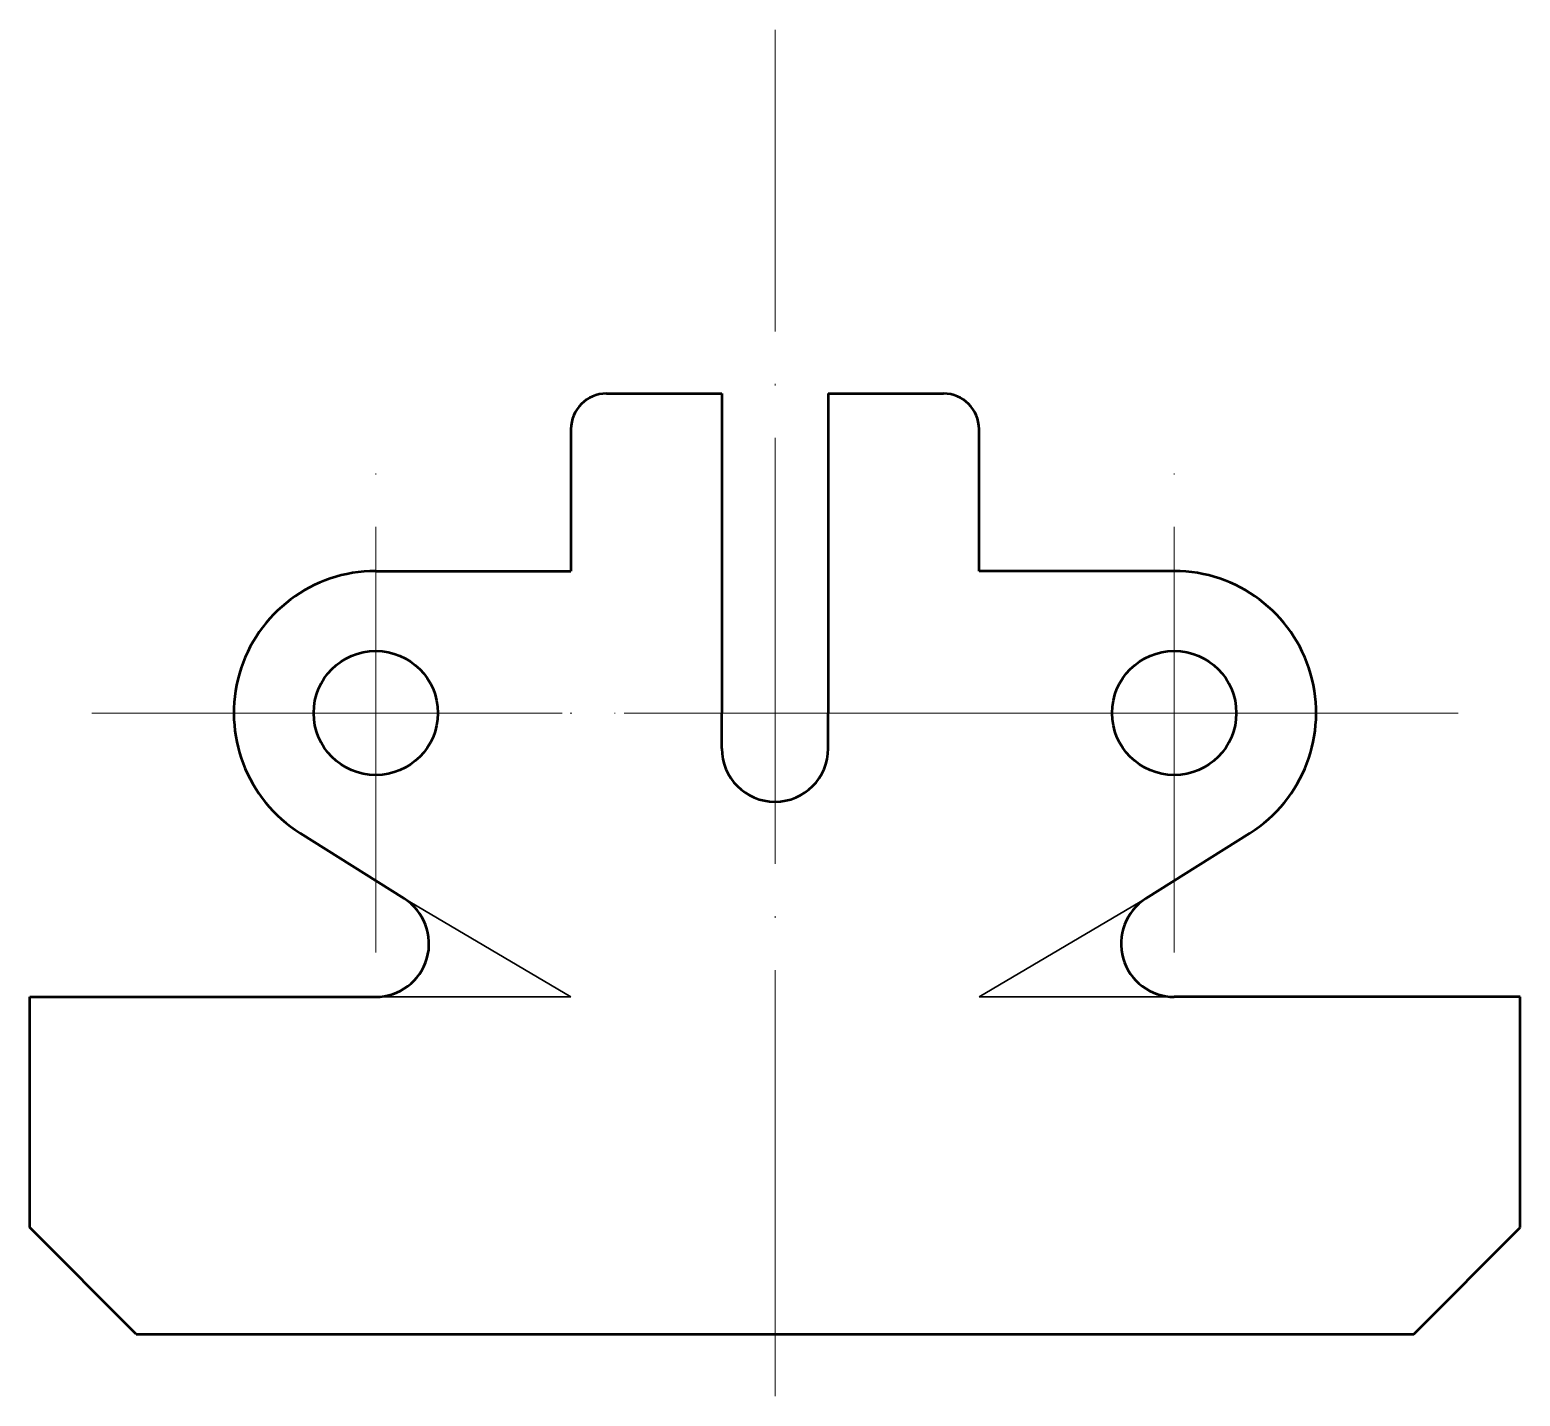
# Model space of a CAD drawing. Header units: millimetres. Extents: x 1817.8 to 1901.8, y 574 to 651.
import ezdxf

# ---------------------------------------------------------------- set-up
doc = ezdxf.new("R2010")
doc.units = ezdxf.units.MM
doc.linetypes.add('ACAD_ISO02W100', pattern=[15, 12, -3])
doc.linetypes.add('ACAD_ISO04W100', pattern=[30, 24, -2.95, 0.1, -2.95])
for name, color, linetype, lineweight, true_color in [('Contornos Ocultos', 252, 'ACAD_ISO02W100', 30, 0xa0a0a4), ('Contornos Visibles', 7, 'Continuous', 50, 0xffffff), ('Ejes de revolución', 6, 'ACAD_ISO04W100', 20, 0xff00ff)]:
    doc.layers.add(name, color=color, linetype=linetype, lineweight=lineweight, true_color=true_color)

msp = doc.modelspace()

# ---------------------------------------------------------------- linework, layer by layer
at = {"layer": 'Contornos Ocultos'}
for p, q in [((1848.317, 596.516), (1838.916, 602.055)), ((1871.317, 596.516), (1880.718, 602.055)), ((1837.317, 596.516), (1848.317, 596.516)), ((1882.317, 596.516), (1871.317, 596.516))]:
    msp.add_line(p, q, dxfattribs=at)
at = {"layer": 'Contornos Visibles'}
for p, q in [((1850.317, 630.516), (1856.817, 630.516)), ((1856.817, 630.516), (1856.817, 612.516)), ((1862.817, 630.516), (1869.317, 630.516)), ((1862.817, 630.516), (1862.817, 612.516)), ((1848.317, 628.516), (1848.317, 620.516)), ((1871.317, 620.516), (1871.317, 628.516)), ((1837.317, 620.516), (1848.317, 620.516)), ((1882.317, 620.516), (1871.317, 620.516)), ((1856.817, 610.516), (1856.817, 612.516)), ((1862.817, 610.516), (1862.817, 612.516)), ((1833.053, 605.747), (1838.916, 602.055)), ((1886.58, 605.747), (1880.718, 602.055)), ((1817.817, 583.516), (1817.817, 596.516)), ((1817.817, 596.516), (1837.317, 596.516)), ((1901.817, 596.516), (1882.317, 596.516)), ((1901.817, 583.516), (1901.817, 596.516)), ((1823.817, 577.516), (1817.817, 583.516)), ((1895.817, 577.516), (1901.817, 583.516)), ((1823.817, 577.516), (1895.817, 577.516))]:
    msp.add_line(p, q, dxfattribs=at)
for centre in [(1837.317, 612.516), (1882.317, 612.516)]:
    msp.add_circle(centre, 3.5, dxfattribs=at)
for centre, radius, start, end in [((1850.317, 628.516), 2, 90, 180), ((1869.317, 628.516), 2, 0, 90), ((1837.317, 612.516), 8, 90, 237.79577), ((1882.317, 612.516), 8, 302.20423, 90), ((1859.817, 610.516), 3, 180, 0), ((1837.317, 599.516), 3, 270, 57.79577), ((1882.317, 599.516), 3, 122.20423, 270)]:
    msp.add_arc(centre, radius, start, end, dxfattribs=at)
at = {"layer": 'Ejes de revolución'}
for p, q in [((1859.817, 574.016), (1859.817, 651.016)), ((1837.317, 599.016), (1837.317, 626.016)), ((1882.317, 599.016), (1882.317, 626.016)), ((1821.317, 612.516), (1898.317, 612.516)), ((1823.817, 612.516), (1850.817, 612.516)), ((1868.817, 612.516), (1895.817, 612.516))]:
    msp.add_line(p, q, dxfattribs=at)

doc.saveas('drawing.dxf')
